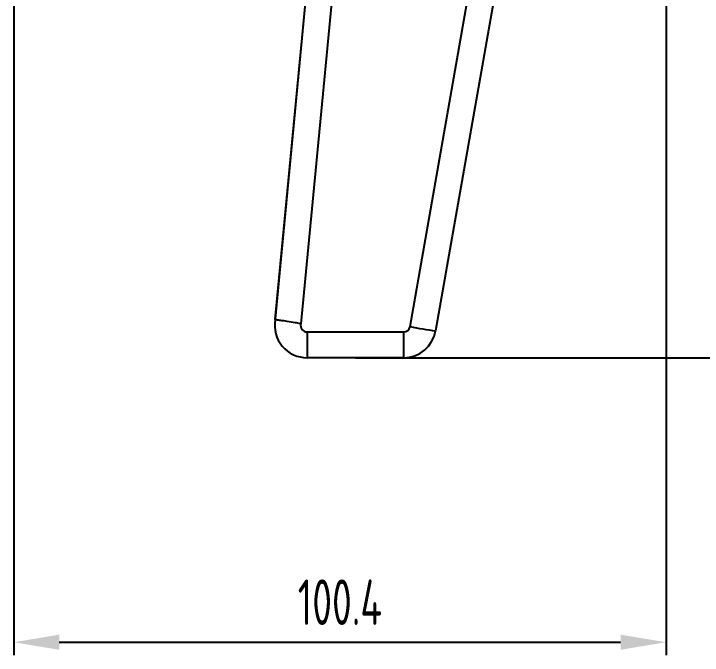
# Model space of a CAD drawing. Header units: millimetres. Extents: x 940 to 1780, y -29 to 565.
# Drawn here: x 1443.4 to 1549.4, y 113.9 to 212.5 of the extents above; entities that cross this region are included whole.
import ezdxf

# ---------------------------------------------------------------- set-up
doc = ezdxf.new("R2010")
doc.units = ezdxf.units.MM
doc.header["$PDSIZE"] = -1
doc.layers.add('7标注层', color=4, linetype='Continuous')
doc.styles.add('PC_TEXTSTYLE', font='ISOCP.SHX', dxfattribs={"width": 0.707, "bigfont": 'GBCBIG.SHX'})
doc.dimstyles.new('GB_LINEAR', dxfattribs={"dimtxt": 3.5, "dimasz": 3.5, "dimexe": 1, "dimexo": 0, "dimgap": 1.5, "dimtad": 1, "dimdsep": 46, "dimtxsty": 'PC_TEXTSTYLE', "dimcen": 0, "dimclrd": 256, "dimclrt": 3, "dimadec": 0, "dimazin": 2, "dimtp": 0.1, "dimtm": 0.1, "dimtfac": 0.71, "dimtdec": 3, "dimtmove": 0, "dimatfit": 3, "dimfxl": 1, "dimtfill": 1, "dimarcsym": 0})

# ---------------------------------------------------------------- blocks, each defined once
blk = doc.blocks.new('*D19')
at = {"layer": '7标注层', "color": 0, "lineweight": -2}
for p, q in [((1543.8, 280.54), (1543.8, 113.86)), ((1443.4, 277.81), (1443.4, 113.86))]:
    blk.add_line(p, q, dxfattribs=at)
at = {"layer": '7标注层', "lineweight": -2}
blk.add_line((1450.4, 115.86), (1536.8, 115.86), dxfattribs=at)
at = {"layer": '7标注层'}
for points in [[(1450.4, 117.03), (1450.4, 114.7), (1443.4, 115.86)], [(1536.8, 114.7), (1536.8, 117.03), (1543.8, 115.86)]]:
    blk.add_solid(points, dxfattribs=at)
at = {"layer": 'Defpoints', "color": 0}
for p in [(1543.8, 280.54), (1443.4, 277.81), (1543.8, 115.86)]:
    blk.add_point(p, dxfattribs=at)
at = {"layer": '7标注层', "color": 3, "insert": (1493.6, 122.02), "char_height": 7, "attachment_point": 5, "style": 'PC_TEXTSTYLE', "bg_fill": 3, "box_fill_scale": 1.1, "bg_fill_color": 257, "bg_fill_transparency": 0}
blk.add_mtext('100.4', dxfattribs=at)
blk = doc.blocks.new('*D20')
at = {"layer": '7标注层', "color": 0, "lineweight": -2}
for p, q in [((1509.77, 296.11), (1600.2, 296.11)), ((1495.98, 159.61), (1600.2, 159.61))]:
    blk.add_line(p, q, dxfattribs=at)
at = {"layer": '7标注层', "lineweight": -2}
blk.add_line((1598.2, 166.61), (1598.2, 289.11), dxfattribs=at)
at = {"layer": '7标注层'}
for points in [[(1599.37, 289.11), (1597.04, 289.11), (1598.2, 296.11)], [(1597.04, 166.61), (1599.37, 166.61), (1598.2, 159.61)]]:
    blk.add_solid(points, dxfattribs=at)
at = {"layer": 'Defpoints', "color": 0}
for p in [(1509.77, 296.11), (1598.2, 296.11), (1495.98, 159.61)]:
    blk.add_point(p, dxfattribs=at)
at = {"layer": '7标注层', "color": 3, "insert": (1592.05, 227.86), "char_height": 7, "attachment_point": 5, "rotation": 90, "style": 'PC_TEXTSTYLE', "bg_fill": 3, "box_fill_scale": 1.1, "bg_fill_color": 257, "bg_fill_transparency": 0}
blk.add_mtext('136.5', dxfattribs=at)

msp = doc.modelspace()

# ---------------------------------------------------------------- linework, layer by layer
at = {"color": 7, "linetype": 'Continuous', "lineweight": 25}
for p, q in [((1504.392, 164.402), (1522.036, 264.463)), ((1525.975, 263.806), (1508.331, 163.745)), ((1490.413, 236.594), (1483.637, 165.611)), ((1483.637, 165.481), (1490.413, 236.464)), ((1494.395, 236.046), (1487.598, 164.845)), ((1483.637, 165.611), (1483.561, 164.743)), ((1483.637, 165.611), (1483.637, 165.481)), ((1483.561, 164.743), (1483.561, 164.613)), ((1488.561, 163.576), (1503.407, 163.576)), ((1488.561, 163.576), (1488.561, 159.613)), ((1503.407, 163.576), (1503.407, 159.613)), ((1503.407, 159.613), (1488.561, 159.613))]:
    msp.add_line(p, q, dxfattribs=at)
for centre, radius, start, end in [((1488.561, 164.613), 5, 170.00091, 270.00153), ((1488.561, 164.576), 1, 164.36944, 270.00169), ((1503.407, 164.576), 1, 269.99905, 349.99852), ((1524.245, 271.238), 108.665, 259.47261, 261.57849), ((1503.407, 164.613), 5, 269.99905, 349.99852)]:
    msp.add_arc(centre, radius, start, end, dxfattribs=at)
msp.add_open_spline([(1487.598, 164.845), (1487.588, 164.847), (1487.296, 164.901), (1486.561, 165.025), (1485.456, 165.196), (1484.451, 165.346), (1483.769, 165.451), (1483.681, 165.471), (1483.637, 165.481)], degree=3, knots=[0, 0, 0, 0, 0.00480565, 0.14233703, 0.35687632, 0.57128413, 0.78564121, 1, 1, 1, 1], dxfattribs=at)

# ---------------------------------------------------------------- next in the draw order: dimensions: what is measured, and where the dimension line sits
at = {"layer": '7标注层'}
dim = msp.add_linear_dim(base=(1543.804, 115.864), p1=(1443.404, 277.81), p2=(1543.804, 280.544), dimstyle='GB_LINEAR', override={"dimscale": 2, "dimgap": 1.5, "dimtad": 1, "dimjust": 0, "dimdec": 2, "dimlfac": 1, "dimse1": 0, "dimse2": 0, "dimsd1": 0, "dimsd2": 0, "dimclrd": 256, "dimclre": 0, "dimtofl": 1, "dimtvp": 0.1}, dxfattribs=at)
dim.commit()
dim.dimension.update_dxf_attribs({"geometry": '*D19', "text_midpoint": (1493.604, 122.017)})

# ---------------------------------------------------------------- next in the draw order: dimensions: what is measured, and where the dimension line sits
dim = msp.add_linear_dim(base=(1598.203, 296.114), p1=(1495.984, 159.613), p2=(1509.767, 296.114), angle=90, dimstyle='GB_LINEAR', override={"dimscale": 2, "dimgap": 1.5, "dimtad": 1, "dimjust": 0, "dimdec": 2, "dimlfac": 1, "dimse1": 0, "dimse2": 0, "dimsd1": 0, "dimsd2": 0, "dimclrd": 256, "dimclre": 0, "dimtofl": 1, "dimtvp": 0.1}, dxfattribs=at)
dim.commit()
dim.dimension.update_dxf_attribs({"geometry": '*D20', "text_midpoint": (1592.053, 227.864)})

doc.saveas('drawing.dxf')
